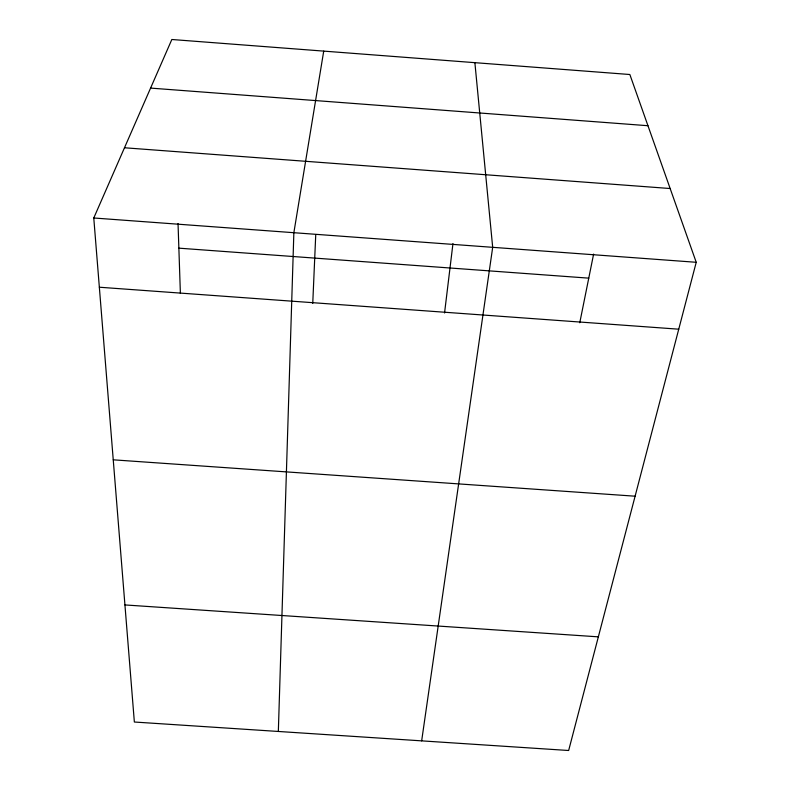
<?xml version="1.0" encoding="UTF-8"?>
<svg xmlns="http://www.w3.org/2000/svg" width="790" height="790" viewBox="0 0 790 790"><rect width="100%" height="100%" fill="white"/><g stroke="black" fill="none" stroke-linecap="round" stroke-linejoin="round"><path stroke-width="1.19" d="M278.337 731.461L293.86 232.704L323.722 51.113M312.751 303.419L315.743 234.689M444.553 312.968L452.966 243.547M421.663 740.862L492.684 247.319L474.879 62.667M579.761 322.764L593.616 254.094M696.227 262.29L568.652 750.5L134.359 722.02L93.773 217.991L171.835 39.5L629.857 74.517L696.227 262.29L93.773 217.991M124.929 604.933L598.356 636.849M113.247 459.82L635.101 496.199M178.866 248.159L588.767 278.149M99.343 287.224L678.748 329.193M150.584 88.095L647.958 125.719M124.484 147.769L670.157 188.524M178.036 223.521L180.387 293.406"/></g></svg>
